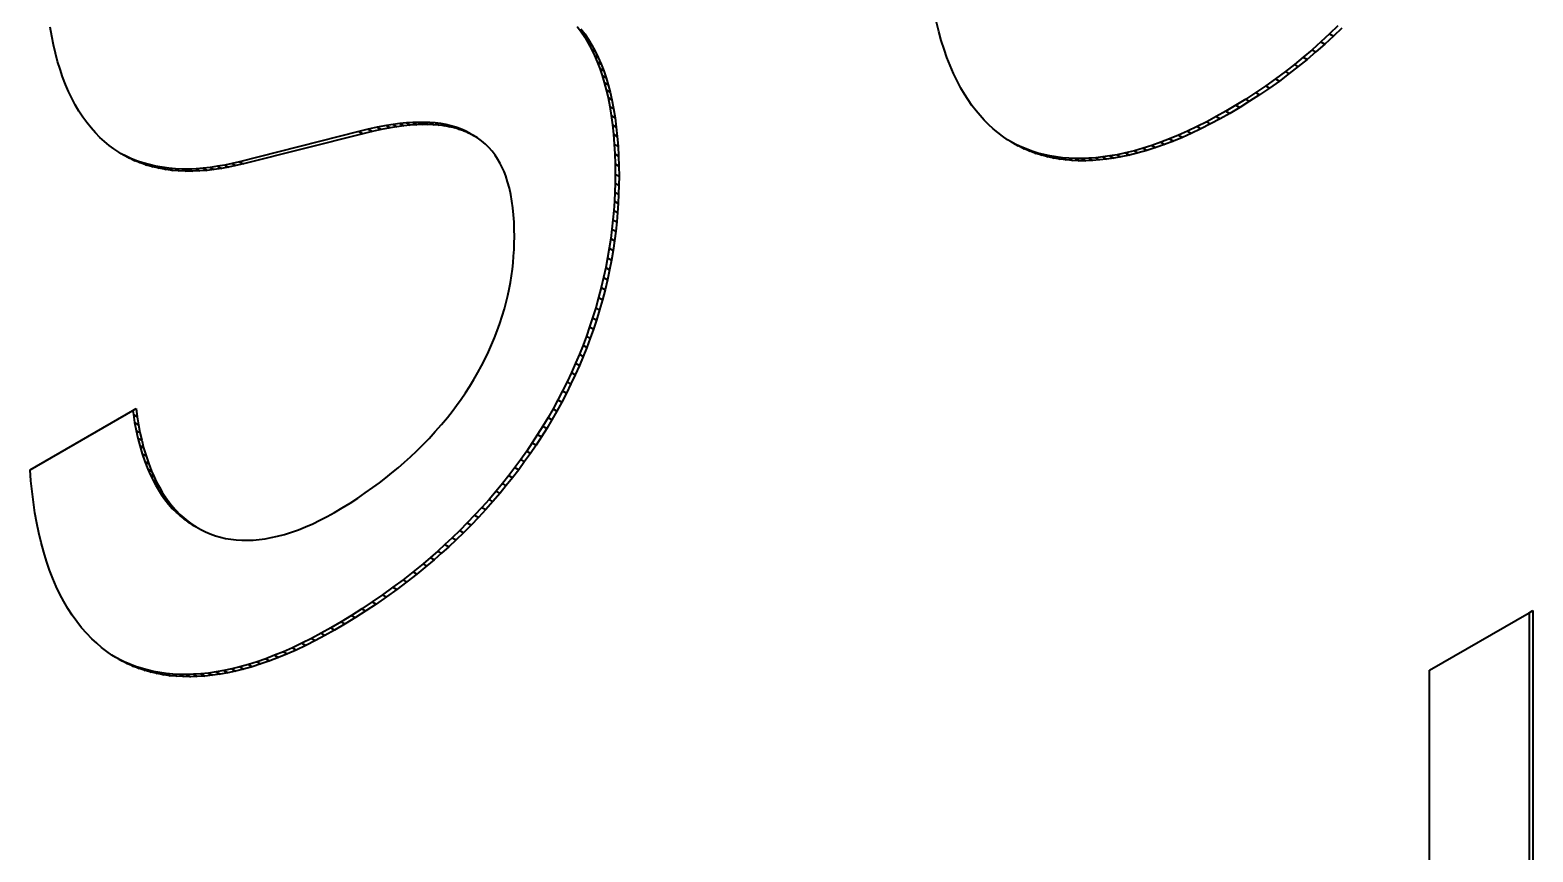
# Model space of a CAD drawing. Header units: millimetres. Extents: x 15 to 292, y 5 to 205.
# Drawn here: x 220.666 to 223.434, y 97.634 to 99.148 of the extents above; entities that cross this region are included whole.
import ezdxf

# ---------------------------------------------------------------- set-up
doc = ezdxf.new("R2010")
doc.units = ezdxf.units.MM
doc.layers.add('Geometries', color=7, linetype='Continuous')

msp = doc.modelspace()

# ---------------------------------------------------------------- linework, layer by layer
at = {"layer": 'Geometries', "linetype": 'Continuous', "lineweight": 40}
for p, q in [((222.3396, 99.1458), (222.3355, 99.1627)), ((220.7062, 99.1371), (220.7035, 99.1536)), ((220.7094, 99.1209), (220.7062, 99.1371)), ((221.6736, 99.1549), (221.6808, 99.1452)), ((221.6807, 99.1508), (221.6879, 99.1411)), ((221.6808, 99.1452), (221.6879, 99.1411)), ((221.6808, 99.1452), (221.6876, 99.1351)), ((221.6876, 99.1351), (221.6947, 99.131)), ((221.6876, 99.1351), (221.694, 99.1244)), ((221.6879, 99.1411), (221.6947, 99.131)), ((221.6947, 99.131), (221.701, 99.1203)), ((222.3442, 99.1293), (222.3396, 99.1458)), ((223.0592, 99.1411), (223.0432, 99.1264)), ((223.0663, 99.137), (223.0502, 99.1223)), ((223.0747, 99.156), (223.0592, 99.1411)), ((223.0592, 99.1411), (223.0663, 99.137)), ((223.0818, 99.1519), (223.0663, 99.137)), ((220.713, 99.1056), (220.7094, 99.1209)), ((220.7169, 99.0906), (220.713, 99.1056)), ((221.694, 99.1244), (221.701, 99.1203)), ((221.694, 99.1244), (221.7, 99.1133)), ((221.7, 99.1133), (221.707, 99.1092)), ((221.7, 99.1133), (221.7055, 99.1017)), ((221.701, 99.1203), (221.707, 99.1092)), ((221.707, 99.1092), (221.7126, 99.0976)), ((222.3492, 99.1132), (222.3442, 99.1293)), ((222.3545, 99.0978), (222.3492, 99.1132)), ((223.027, 99.1121), (223.0107, 99.0983)), ((223.0341, 99.108), (223.0178, 99.0942)), ((223.0432, 99.1264), (223.027, 99.1121)), ((223.027, 99.1121), (223.0341, 99.108)), ((223.0502, 99.1223), (223.0341, 99.108)), ((223.0432, 99.1264), (223.0502, 99.1223)), ((220.7214, 99.0761), (220.7169, 99.0906)), ((220.7262, 99.0619), (220.7214, 99.0761)), ((221.7055, 99.1017), (221.7126, 99.0976)), ((221.7055, 99.1017), (221.7107, 99.0897)), ((221.7107, 99.0897), (221.7154, 99.0773)), ((221.7107, 99.0897), (221.7177, 99.0856)), ((221.7126, 99.0976), (221.7177, 99.0856)), ((221.7154, 99.0773), (221.7225, 99.0733)), ((221.7154, 99.0773), (221.7198, 99.0645)), ((221.7177, 99.0856), (221.7225, 99.0733)), ((222.3603, 99.0829), (222.3545, 99.0978)), ((222.3665, 99.0685), (222.3603, 99.0829)), ((222.9944, 99.085), (222.9779, 99.0721)), ((223.0014, 99.0809), (222.985, 99.068)), ((223.0107, 99.0983), (222.9944, 99.085)), ((222.9944, 99.085), (223.0014, 99.0809)), ((223.0178, 99.0942), (223.0014, 99.0809)), ((223.0107, 99.0983), (223.0178, 99.0942)), ((220.7315, 99.0482), (220.7262, 99.0619)), ((220.737, 99.0352), (220.7315, 99.0482)), ((221.7198, 99.0645), (221.7268, 99.0605)), ((221.7198, 99.0645), (221.7237, 99.0514)), ((221.7225, 99.0733), (221.7268, 99.0605)), ((221.7237, 99.0514), (221.7308, 99.0473)), ((221.7237, 99.0514), (221.7273, 99.0379)), ((221.7268, 99.0605), (221.7308, 99.0473)), ((222.3732, 99.0545), (222.3665, 99.0685)), ((222.3804, 99.0411), (222.3732, 99.0545)), ((222.9598, 99.0585), (222.9416, 99.0455)), ((222.9668, 99.0544), (222.9486, 99.0414)), ((222.9779, 99.0721), (222.9598, 99.0585)), ((222.9598, 99.0585), (222.9668, 99.0544)), ((222.985, 99.068), (222.9668, 99.0544)), ((222.9779, 99.0721), (222.985, 99.068)), ((220.743, 99.0226), (220.737, 99.0352)), ((220.7495, 99.0105), (220.743, 99.0226)), ((221.7273, 99.0379), (221.7344, 99.0338)), ((221.7273, 99.0379), (221.7305, 99.024)), ((221.7305, 99.024), (221.7375, 99.02)), ((221.7305, 99.024), (221.7337, 99.0077)), ((221.7308, 99.0473), (221.7344, 99.0338)), ((221.7344, 99.0338), (221.7375, 99.02)), ((221.7375, 99.02), (221.7408, 99.0036)), ((222.3868, 99.0301), (222.3804, 99.0411)), ((222.3936, 99.0195), (222.3868, 99.0301)), ((222.905, 99.0211), (222.8866, 99.0097)), ((222.9233, 99.033), (222.905, 99.0211)), ((222.905, 99.0211), (222.912, 99.017)), ((222.9303, 99.0289), (222.912, 99.017)), ((222.9416, 99.0455), (222.9233, 99.033)), ((222.9233, 99.033), (222.9303, 99.0289)), ((222.9486, 99.0414), (222.9303, 99.0289)), ((222.9416, 99.0455), (222.9486, 99.0414)), ((220.7563, 98.9989), (220.7495, 99.0105)), ((220.7636, 98.9878), (220.7563, 98.9989)), ((221.7337, 99.0077), (221.7408, 99.0036)), ((221.7337, 99.0077), (221.7364, 98.9909)), ((221.7408, 99.0036), (221.7435, 98.9868)), ((222.4007, 99.0093), (222.3936, 99.0195)), ((222.4082, 98.9996), (222.4007, 99.0093)), ((222.4156, 98.9907), (222.4082, 98.9996)), ((222.8683, 98.9988), (222.8506, 98.9888)), ((222.8753, 98.9947), (222.8576, 98.9848)), ((222.8866, 99.0097), (222.8683, 98.9988)), ((222.8683, 98.9988), (222.8753, 98.9947)), ((222.8937, 99.0056), (222.8753, 98.9947)), ((222.8866, 99.0097), (222.8937, 99.0056)), ((222.912, 99.017), (222.8937, 99.0056)), ((220.7709, 98.9778), (220.7636, 98.9878)), ((220.7785, 98.9682), (220.7709, 98.9778)), ((220.7866, 98.9592), (220.7785, 98.9682)), ((221.2888, 98.9656), (221.2718, 98.9614)), ((221.3057, 98.9692), (221.2888, 98.9656)), ((221.2888, 98.9656), (221.2959, 98.9615)), ((221.3128, 98.9651), (221.2959, 98.9615)), ((221.3224, 98.9723), (221.3057, 98.9692)), ((221.3057, 98.9692), (221.3128, 98.9651)), ((221.3295, 98.9683), (221.3128, 98.9651)), ((221.3348, 98.9743), (221.3224, 98.9723)), ((221.3224, 98.9723), (221.3295, 98.9683)), ((221.3419, 98.9702), (221.3295, 98.9683)), ((221.3471, 98.9759), (221.3348, 98.9743)), ((221.3348, 98.9743), (221.3419, 98.9702)), ((221.3542, 98.9718), (221.3419, 98.9702)), ((221.3593, 98.9771), (221.3471, 98.9759)), ((221.3471, 98.9759), (221.3542, 98.9718)), ((221.3664, 98.973), (221.3542, 98.9718)), ((221.3713, 98.9779), (221.3593, 98.9771)), ((221.3593, 98.9771), (221.3664, 98.973)), ((221.3784, 98.9739), (221.3664, 98.973)), ((221.3818, 98.9783), (221.3713, 98.9779)), ((221.3713, 98.9779), (221.3784, 98.9739)), ((221.3889, 98.9742), (221.3784, 98.9739)), ((221.3818, 98.9783), (221.3889, 98.9742)), ((221.3922, 98.9783), (221.3818, 98.9783)), ((221.3993, 98.9742), (221.3889, 98.9742)), ((221.3922, 98.9783), (221.3993, 98.9742)), ((221.4024, 98.9779), (221.3922, 98.9783)), ((221.4095, 98.9738), (221.3993, 98.9742)), ((221.4125, 98.9771), (221.4024, 98.9779)), ((221.4024, 98.9779), (221.4095, 98.9738)), ((221.4196, 98.973), (221.4095, 98.9738)), ((221.4125, 98.9771), (221.4196, 98.973)), ((221.4224, 98.9759), (221.4125, 98.9771)), ((221.4295, 98.9718), (221.4196, 98.973)), ((221.4224, 98.9759), (221.4295, 98.9718)), ((221.4319, 98.9742), (221.4224, 98.9759)), ((221.4389, 98.9701), (221.4295, 98.9718)), ((221.4411, 98.9721), (221.4319, 98.9742)), ((221.4319, 98.9742), (221.4389, 98.9701)), ((221.4482, 98.968), (221.4389, 98.9701)), ((221.4411, 98.9721), (221.4482, 98.968)), ((221.4502, 98.9694), (221.4411, 98.9721)), ((221.4572, 98.9654), (221.4482, 98.968)), ((221.4502, 98.9694), (221.4572, 98.9654)), ((221.4589, 98.9663), (221.4502, 98.9694)), ((221.466, 98.9622), (221.4572, 98.9654)), ((221.4589, 98.9663), (221.466, 98.9622)), ((221.4674, 98.9626), (221.4589, 98.9663)), ((221.7364, 98.9909), (221.7387, 98.9738)), ((221.7364, 98.9909), (221.7435, 98.9868)), ((221.7387, 98.9738), (221.7458, 98.9697)), ((221.7387, 98.9738), (221.7405, 98.9564)), ((221.7435, 98.9868), (221.7458, 98.9697)), ((221.7458, 98.9697), (221.7476, 98.9523)), ((222.4233, 98.9822), (222.4156, 98.9907)), ((222.4313, 98.9742), (222.4233, 98.9822)), ((222.4396, 98.9665), (222.4313, 98.9742)), ((222.4482, 98.9593), (222.4396, 98.9665)), ((222.8152, 98.9704), (222.7976, 98.9621)), ((222.8223, 98.9664), (222.8046, 98.958)), ((222.8329, 98.9794), (222.8152, 98.9704)), ((222.8152, 98.9704), (222.8223, 98.9664)), ((222.8399, 98.9753), (222.8223, 98.9664)), ((222.8506, 98.9888), (222.8329, 98.9794)), ((222.8329, 98.9794), (222.8399, 98.9753)), ((222.8576, 98.9848), (222.8399, 98.9753)), ((222.8506, 98.9888), (222.8576, 98.9848)), ((220.795, 98.9506), (220.7866, 98.9592)), ((220.8032, 98.943), (220.795, 98.9506)), ((220.8118, 98.9359), (220.8032, 98.943)), ((221.2718, 98.9614), (221.052, 98.9058)), ((221.2789, 98.9574), (221.059, 98.9017)), ((221.2718, 98.9614), (221.2789, 98.9574)), ((221.2959, 98.9615), (221.2789, 98.9574)), ((221.4745, 98.9585), (221.466, 98.9622)), ((221.4674, 98.9626), (221.4745, 98.9585)), ((221.4755, 98.9584), (221.4674, 98.9626)), ((221.4826, 98.9543), (221.4745, 98.9585)), ((221.4755, 98.9584), (221.4826, 98.9543)), ((221.4903, 98.9495), (221.4826, 98.9543)), ((221.4977, 98.9442), (221.4903, 98.9495)), ((221.5047, 98.9383), (221.4977, 98.9442)), ((221.5111, 98.9319), (221.5047, 98.9383)), ((221.7405, 98.9564), (221.7476, 98.9523)), ((221.7405, 98.9564), (221.7419, 98.9384)), ((221.7419, 98.9384), (221.7429, 98.9202)), ((221.7419, 98.9384), (221.749, 98.9344)), ((221.7476, 98.9523), (221.749, 98.9344)), ((222.4571, 98.9526), (222.4482, 98.9593)), ((222.4663, 98.9463), (222.4571, 98.9526)), ((222.4729, 98.9422), (222.4663, 98.9463)), ((222.4789, 98.9389), (222.4729, 98.9422)), ((222.4757, 98.9405), (222.4729, 98.9422)), ((222.4859, 98.9348), (222.4757, 98.9405)), ((222.4789, 98.9389), (222.4859, 98.9348)), ((222.4894, 98.9338), (222.4789, 98.9389)), ((222.7483, 98.9416), (222.732, 98.9358)), ((222.7553, 98.9375), (222.7391, 98.9318)), ((222.7646, 98.9479), (222.7483, 98.9416)), ((222.7483, 98.9416), (222.7553, 98.9375)), ((222.7717, 98.9438), (222.7553, 98.9375)), ((222.7811, 98.9547), (222.7646, 98.9479)), ((222.7646, 98.9479), (222.7717, 98.9438)), ((222.7882, 98.9506), (222.7717, 98.9438)), ((222.7976, 98.9621), (222.7811, 98.9547)), ((222.7811, 98.9547), (222.7882, 98.9506)), ((222.8046, 98.958), (222.7882, 98.9506)), ((222.7976, 98.9621), (222.8046, 98.958)), ((220.8207, 98.9293), (220.8118, 98.9359)), ((220.8298, 98.9231), (220.8207, 98.9293)), ((220.8342, 98.9205), (220.8298, 98.9231)), ((220.842, 98.9164), (220.8342, 98.9205)), ((220.8393, 98.9175), (220.8342, 98.9205)), ((220.8491, 98.9123), (220.8393, 98.9175)), ((220.842, 98.9164), (220.8491, 98.9123)), ((220.852, 98.9117), (220.842, 98.9164)), ((220.8591, 98.9077), (220.8491, 98.9123)), ((220.852, 98.9117), (220.8591, 98.9077)), ((220.8623, 98.9076), (220.852, 98.9117)), ((221.5171, 98.9251), (221.5111, 98.9319)), ((221.5228, 98.9177), (221.5171, 98.9251)), ((221.5279, 98.9097), (221.5228, 98.9177)), ((221.5319, 98.9027), (221.5279, 98.9097)), ((221.7429, 98.9202), (221.7435, 98.9017)), ((221.7429, 98.9202), (221.75, 98.9161)), ((221.749, 98.9344), (221.75, 98.9161)), ((221.75, 98.9161), (221.7506, 98.8976)), ((222.4965, 98.9297), (222.4859, 98.9348)), ((222.4894, 98.9338), (222.4965, 98.9297)), ((222.5002, 98.9292), (222.4894, 98.9338)), ((222.5072, 98.9252), (222.4965, 98.9297)), ((222.5112, 98.9252), (222.5002, 98.9292)), ((222.5002, 98.9292), (222.5072, 98.9252)), ((222.5183, 98.9211), (222.5072, 98.9252)), ((222.522, 98.9218), (222.5112, 98.9252)), ((222.5112, 98.9252), (222.5183, 98.9211)), ((222.5291, 98.9177), (222.5183, 98.9211)), ((222.522, 98.9218), (222.5291, 98.9177)), ((222.533, 98.9189), (222.522, 98.9218)), ((222.5401, 98.9149), (222.5291, 98.9177)), ((222.533, 98.9189), (222.5401, 98.9149)), ((222.5442, 98.9165), (222.533, 98.9189)), ((222.5513, 98.9125), (222.5401, 98.9149)), ((222.5442, 98.9165), (222.5513, 98.9125)), ((222.5556, 98.9146), (222.5442, 98.9165)), ((222.5627, 98.9105), (222.5513, 98.9125)), ((222.5556, 98.9146), (222.5627, 98.9105)), ((222.5672, 98.9132), (222.5556, 98.9146)), ((222.5743, 98.9091), (222.5627, 98.9105)), ((222.5791, 98.9122), (222.5672, 98.9132)), ((222.5672, 98.9132), (222.5743, 98.9091)), ((222.5861, 98.9081), (222.5743, 98.9091)), ((222.5791, 98.9122), (222.5861, 98.9081)), ((222.591, 98.9117), (222.5791, 98.9122)), ((222.591, 98.9117), (222.5981, 98.9076)), ((222.6032, 98.9117), (222.591, 98.9117)), ((222.6158, 98.9122), (222.6032, 98.9117)), ((222.6032, 98.9117), (222.6103, 98.9076)), ((222.6286, 98.9131), (222.6158, 98.9122)), ((222.6158, 98.9122), (222.6229, 98.9081)), ((222.6357, 98.909), (222.6229, 98.9081)), ((222.6416, 98.9145), (222.6286, 98.9131)), ((222.6286, 98.9131), (222.6357, 98.909)), ((222.6487, 98.9104), (222.6357, 98.909)), ((222.6547, 98.9164), (222.6416, 98.9145)), ((222.6416, 98.9145), (222.6487, 98.9104)), ((222.6618, 98.9123), (222.6487, 98.9104)), ((222.6679, 98.9187), (222.6547, 98.9164)), ((222.6547, 98.9164), (222.6618, 98.9123)), ((222.675, 98.9147), (222.6618, 98.9123)), ((222.6837, 98.9221), (222.6679, 98.9187)), ((222.6679, 98.9187), (222.675, 98.9147)), ((222.6908, 98.918), (222.675, 98.9147)), ((222.6997, 98.9261), (222.6837, 98.9221)), ((222.6837, 98.9221), (222.6908, 98.918)), ((222.7068, 98.922), (222.6908, 98.918)), ((222.7158, 98.9307), (222.6997, 98.9261)), ((222.6997, 98.9261), (222.7068, 98.922)), ((222.7229, 98.9266), (222.7068, 98.922)), ((222.732, 98.9358), (222.7158, 98.9307)), ((222.7158, 98.9307), (222.7229, 98.9266)), ((222.7391, 98.9318), (222.7229, 98.9266)), ((222.732, 98.9358), (222.7391, 98.9318)), ((220.8694, 98.9035), (220.8591, 98.9077)), ((220.8623, 98.9076), (220.8694, 98.9035)), ((220.8736, 98.9037), (220.8623, 98.9076)), ((220.8807, 98.8996), (220.8694, 98.9035)), ((220.8853, 98.9004), (220.8736, 98.9037)), ((220.8736, 98.9037), (220.8807, 98.8996)), ((220.8923, 98.8963), (220.8807, 98.8996)), ((220.8971, 98.8977), (220.8853, 98.9004)), ((220.8853, 98.9004), (220.8923, 98.8963)), ((220.9042, 98.8936), (220.8923, 98.8963)), ((220.9093, 98.8955), (220.8971, 98.8977)), ((220.8971, 98.8977), (220.9042, 98.8936)), ((220.9163, 98.8914), (220.9042, 98.8936)), ((220.9216, 98.8939), (220.9093, 98.8955)), ((220.9093, 98.8955), (220.9163, 98.8914)), ((220.9287, 98.8898), (220.9163, 98.8914)), ((220.9216, 98.8939), (220.9287, 98.8898)), ((220.9339, 98.8928), (220.9216, 98.8939)), ((220.941, 98.8888), (220.9287, 98.8898)), ((220.9339, 98.8928), (220.941, 98.8888)), ((220.9464, 98.8923), (220.9339, 98.8928)), ((220.9535, 98.8883), (220.941, 98.8888)), ((220.9464, 98.8923), (220.9535, 98.8883)), ((220.9591, 98.8923), (220.9464, 98.8923)), ((220.9662, 98.8883), (220.9535, 98.8883)), ((220.972, 98.8929), (220.9591, 98.8923)), ((220.9591, 98.8923), (220.9662, 98.8883)), ((220.9791, 98.8888), (220.9662, 98.8883)), ((220.985, 98.8939), (220.972, 98.8929)), ((220.972, 98.8929), (220.9791, 98.8888)), ((220.9921, 98.8898), (220.9791, 98.8888)), ((220.9981, 98.8953), (220.985, 98.8939)), ((220.985, 98.8939), (220.9921, 98.8898)), ((221.0052, 98.8913), (220.9921, 98.8898)), ((221.0114, 98.8973), (220.9981, 98.8953)), ((220.9981, 98.8953), (221.0052, 98.8913)), ((221.0185, 98.8932), (221.0052, 98.8913)), ((221.0248, 98.8997), (221.0114, 98.8973)), ((221.0114, 98.8973), (221.0185, 98.8932)), ((221.0319, 98.8956), (221.0185, 98.8932)), ((221.0383, 98.9026), (221.0248, 98.8997)), ((221.0248, 98.8997), (221.0319, 98.8956)), ((221.0454, 98.8985), (221.0319, 98.8956)), ((221.052, 98.9058), (221.0383, 98.9026)), ((221.0383, 98.9026), (221.0454, 98.8985)), ((221.059, 98.9017), (221.0454, 98.8985)), ((221.052, 98.9058), (221.059, 98.9017)), ((221.5356, 98.8953), (221.5319, 98.9027)), ((221.539, 98.8876), (221.5356, 98.8953)), ((221.5421, 98.8796), (221.539, 98.8876)), ((221.7435, 98.9017), (221.7506, 98.8976)), ((221.7435, 98.9017), (221.7437, 98.883)), ((221.7437, 98.883), (221.7435, 98.8665)), ((221.7437, 98.883), (221.7508, 98.8789)), ((221.7506, 98.8976), (221.7508, 98.8789)), ((222.5981, 98.9076), (222.5861, 98.9081)), ((222.6103, 98.9076), (222.5981, 98.9076)), ((222.6229, 98.9081), (222.6103, 98.9076)), ((221.5457, 98.8686), (221.5421, 98.8796)), ((221.5488, 98.8573), (221.5457, 98.8686)), ((221.5514, 98.8455), (221.5488, 98.8573)), ((221.7435, 98.8665), (221.7431, 98.8499)), ((221.7435, 98.8665), (221.7506, 98.8625)), ((221.7506, 98.8625), (221.7501, 98.8458)), ((221.7508, 98.8789), (221.7506, 98.8625)), ((221.5535, 98.8332), (221.5514, 98.8455)), ((221.5552, 98.8207), (221.5535, 98.8332)), ((221.7422, 98.8331), (221.7411, 98.8161)), ((221.7431, 98.8499), (221.7422, 98.8331)), ((221.7422, 98.8331), (221.7493, 98.829)), ((221.7431, 98.8499), (221.7501, 98.8458)), ((221.7493, 98.829), (221.7482, 98.812)), ((221.7501, 98.8458), (221.7493, 98.829)), ((221.5565, 98.8078), (221.5552, 98.8207)), ((221.5574, 98.7946), (221.5565, 98.8078)), ((221.7396, 98.799), (221.7377, 98.7817)), ((221.7411, 98.8161), (221.7396, 98.799)), ((221.7396, 98.799), (221.7467, 98.7949)), ((221.7411, 98.8161), (221.7482, 98.812)), ((221.7482, 98.812), (221.7467, 98.7949)), ((221.5579, 98.7813), (221.5574, 98.7946)), ((221.5581, 98.7677), (221.5579, 98.7813)), ((221.7377, 98.7817), (221.7355, 98.7642)), ((221.7377, 98.7817), (221.7448, 98.7776)), ((221.7448, 98.7776), (221.7425, 98.7601)), ((221.7467, 98.7949), (221.7448, 98.7776)), ((221.5567, 98.7316), (221.5575, 98.7438)), ((221.5575, 98.7438), (221.5579, 98.7558)), ((221.5579, 98.7558), (221.5581, 98.7677)), ((221.7328, 98.7466), (221.7298, 98.7288)), ((221.7355, 98.7642), (221.7328, 98.7466)), ((221.7328, 98.7466), (221.7399, 98.7425)), ((221.7355, 98.7642), (221.7425, 98.7601)), ((221.7425, 98.7601), (221.7399, 98.7425)), ((221.5544, 98.7078), (221.5557, 98.7197)), ((221.5557, 98.7197), (221.5567, 98.7316)), ((221.7298, 98.7288), (221.7264, 98.7109)), ((221.7298, 98.7288), (221.7369, 98.7247)), ((221.7369, 98.7247), (221.7334, 98.7069)), ((221.7399, 98.7425), (221.7369, 98.7247)), ((221.5508, 98.6834), (221.5527, 98.6956)), ((221.5527, 98.6956), (221.5544, 98.7078)), ((221.7224, 98.6926), (221.718, 98.674)), ((221.7264, 98.7109), (221.7224, 98.6926)), ((221.7224, 98.6926), (221.7295, 98.6885)), ((221.7295, 98.6885), (221.7251, 98.67)), ((221.7264, 98.7109), (221.7334, 98.7069)), ((221.7334, 98.7069), (221.7295, 98.6885)), ((221.5459, 98.6591), (221.5485, 98.6713)), ((221.5485, 98.6713), (221.5508, 98.6834)), ((221.718, 98.674), (221.7132, 98.6554)), ((221.718, 98.674), (221.7251, 98.67)), ((221.7251, 98.67), (221.7203, 98.6514)), ((221.5357, 98.6212), (221.5397, 98.6346)), ((221.5397, 98.6346), (221.543, 98.6469)), ((221.543, 98.6469), (221.5459, 98.6591)), ((221.7079, 98.6368), (221.7022, 98.6181)), ((221.7132, 98.6554), (221.7079, 98.6368)), ((221.7079, 98.6368), (221.715, 98.6327)), ((221.715, 98.6327), (221.7092, 98.614)), ((221.7132, 98.6554), (221.7203, 98.6514)), ((221.7203, 98.6514), (221.715, 98.6327)), ((221.5266, 98.5944), (221.5314, 98.6078)), ((221.5314, 98.6078), (221.5357, 98.6212)), ((221.7022, 98.6181), (221.6966, 98.6014)), ((221.7022, 98.6181), (221.7092, 98.614)), ((221.7092, 98.614), (221.7037, 98.5973)), ((221.516, 98.5682), (221.5214, 98.5811)), ((221.5214, 98.5811), (221.5266, 98.5944)), ((221.6907, 98.5846), (221.6845, 98.5679)), ((221.6966, 98.6014), (221.6907, 98.5846)), ((221.6907, 98.5846), (221.6978, 98.5805)), ((221.6978, 98.5805), (221.6915, 98.5638)), ((221.6966, 98.6014), (221.7037, 98.5973)), ((221.7037, 98.5973), (221.6978, 98.5805)), ((221.5041, 98.5426), (221.5103, 98.5554)), ((221.5103, 98.5554), (221.516, 98.5682)), ((221.6778, 98.5512), (221.6708, 98.5345)), ((221.6845, 98.5679), (221.6778, 98.5512)), ((221.6778, 98.5512), (221.6849, 98.5471)), ((221.6845, 98.5679), (221.6915, 98.5638)), ((221.6915, 98.5638), (221.6849, 98.5471)), ((221.4907, 98.5173), (221.4977, 98.53)), ((221.4977, 98.53), (221.5041, 98.5426)), ((221.6708, 98.5345), (221.6632, 98.5175)), ((221.6779, 98.5304), (221.6703, 98.5134)), ((221.6708, 98.5345), (221.6779, 98.5304)), ((221.6849, 98.5471), (221.6779, 98.5304)), ((221.4758, 98.4923), (221.4834, 98.5047)), ((221.4834, 98.5047), (221.4907, 98.5173)), ((221.6552, 98.5005), (221.6469, 98.4836)), ((221.6623, 98.4964), (221.654, 98.4796)), ((221.6632, 98.5175), (221.6552, 98.5005)), ((221.6552, 98.5005), (221.6623, 98.4964)), ((221.6703, 98.5134), (221.6623, 98.4964)), ((221.6632, 98.5175), (221.6703, 98.5134)), ((221.4517, 98.457), (221.4599, 98.4684)), ((221.4599, 98.4684), (221.4679, 98.4801)), ((221.4679, 98.4801), (221.4758, 98.4923)), ((221.6382, 98.4669), (221.6292, 98.4504)), ((221.6469, 98.4836), (221.6382, 98.4669)), ((221.6382, 98.4669), (221.6453, 98.4628)), ((221.654, 98.4796), (221.6453, 98.4628)), ((221.6469, 98.4836), (221.654, 98.4796)), ((220.6662, 98.3383), (220.8554, 98.4475)), ((220.8554, 98.4475), (220.8614, 98.451)), ((220.8554, 98.4475), (220.8564, 98.4401)), ((220.8564, 98.4401), (220.8588, 98.4253)), ((220.8564, 98.4401), (220.8635, 98.436)), ((220.8614, 98.451), (220.8635, 98.436)), ((221.4347, 98.4349), (221.4433, 98.4458)), ((221.4433, 98.4458), (221.4517, 98.457)), ((221.6292, 98.4504), (221.6201, 98.4345)), ((221.6362, 98.4463), (221.6271, 98.4304)), ((221.6292, 98.4504), (221.6362, 98.4463)), ((221.6453, 98.4628), (221.6362, 98.4463)), ((220.8588, 98.4253), (220.8659, 98.4213)), ((220.8588, 98.4253), (220.8616, 98.4109)), ((220.8616, 98.4109), (220.8686, 98.4068)), ((220.8616, 98.4109), (220.8647, 98.3967)), ((220.8635, 98.436), (220.8659, 98.4213)), ((220.8659, 98.4213), (220.8686, 98.4068)), ((221.4125, 98.4087), (221.4237, 98.4216)), ((221.4237, 98.4216), (221.4347, 98.4349)), ((221.6106, 98.4187), (221.6009, 98.4032)), ((221.6177, 98.4146), (221.608, 98.3991)), ((221.6201, 98.4345), (221.6106, 98.4187)), ((221.6106, 98.4187), (221.6177, 98.4146)), ((221.6271, 98.4304), (221.6177, 98.4146)), ((221.6201, 98.4345), (221.6271, 98.4304)), ((220.8647, 98.3967), (220.8718, 98.3927)), ((220.8647, 98.3967), (220.8683, 98.3829)), ((220.8686, 98.4068), (220.8718, 98.3927)), ((220.8718, 98.3927), (220.8754, 98.3789)), ((221.3782, 98.3731), (221.3894, 98.3841)), ((221.3894, 98.3841), (221.401, 98.3962)), ((221.401, 98.3962), (221.4125, 98.4087)), ((221.5909, 98.3878), (221.5807, 98.3727)), ((221.598, 98.3837), (221.5878, 98.3686)), ((221.6009, 98.4032), (221.5909, 98.3878)), ((221.5909, 98.3878), (221.598, 98.3837)), ((221.608, 98.3991), (221.598, 98.3837)), ((221.6009, 98.4032), (221.608, 98.3991)), ((220.8683, 98.3829), (220.8754, 98.3789)), ((220.8683, 98.3829), (220.8727, 98.368)), ((220.8727, 98.368), (220.8798, 98.364)), ((220.8727, 98.368), (220.8776, 98.3536)), ((220.8754, 98.3789), (220.8798, 98.364)), ((220.8798, 98.364), (220.8847, 98.3495)), ((221.3556, 98.3522), (221.367, 98.3625)), ((221.367, 98.3625), (221.3782, 98.3731)), ((221.5699, 98.3575), (221.5589, 98.3425)), ((221.5807, 98.3727), (221.5699, 98.3575)), ((221.5699, 98.3575), (221.577, 98.3534)), ((221.5878, 98.3686), (221.577, 98.3534)), ((221.5807, 98.3727), (221.5878, 98.3686)), ((220.6678, 98.3181), (220.6662, 98.3383)), ((220.8776, 98.3536), (220.8847, 98.3495)), ((220.8776, 98.3536), (220.883, 98.3397)), ((220.883, 98.3397), (220.8901, 98.3356)), ((220.883, 98.3397), (220.8875, 98.3296)), ((220.8847, 98.3495), (220.8901, 98.3356)), ((220.8875, 98.3296), (220.8945, 98.3255)), ((220.8875, 98.3296), (220.8922, 98.3198)), ((220.8901, 98.3356), (220.8945, 98.3255)), ((221.3211, 98.3233), (221.3326, 98.3326)), ((221.3326, 98.3326), (221.3442, 98.3422)), ((221.3442, 98.3422), (221.3556, 98.3522)), ((221.5589, 98.3425), (221.5476, 98.3277)), ((221.566, 98.3384), (221.5547, 98.3236)), ((221.5589, 98.3425), (221.566, 98.3384)), ((221.577, 98.3534), (221.566, 98.3384)), ((220.6698, 98.2981), (220.6678, 98.3181)), ((220.8922, 98.3198), (220.8992, 98.3157)), ((220.8922, 98.3198), (220.8972, 98.3104)), ((220.8945, 98.3255), (220.8992, 98.3157)), ((220.8972, 98.3104), (220.9043, 98.3063)), ((220.8972, 98.3104), (220.9025, 98.3013)), ((220.8992, 98.3157), (220.9043, 98.3063)), ((220.9025, 98.3013), (220.9096, 98.2972)), ((220.9025, 98.3013), (220.9084, 98.2921)), ((220.9043, 98.3063), (220.9096, 98.2972)), ((221.2836, 98.2957), (221.2977, 98.3057)), ((221.2977, 98.3057), (221.3094, 98.3144)), ((221.3094, 98.3144), (221.3211, 98.3233)), ((221.5362, 98.3133), (221.5245, 98.2991)), ((221.5432, 98.3092), (221.5316, 98.295)), ((221.5476, 98.3277), (221.5362, 98.3133)), ((221.5362, 98.3133), (221.5432, 98.3092)), ((221.5547, 98.3236), (221.5432, 98.3092)), ((221.5476, 98.3277), (221.5547, 98.3236)), ((220.6723, 98.2785), (220.6698, 98.2981)), ((220.6752, 98.2592), (220.6723, 98.2785)), ((220.9084, 98.2921), (220.9147, 98.2834)), ((220.9084, 98.2921), (220.9155, 98.288)), ((220.9096, 98.2972), (220.9155, 98.288)), ((220.9147, 98.2834), (220.9218, 98.2793)), ((220.9147, 98.2834), (220.9213, 98.2751)), ((220.9155, 98.288), (220.9218, 98.2793)), ((220.9213, 98.2751), (220.9284, 98.271)), ((220.9213, 98.2751), (220.9282, 98.2672)), ((220.9218, 98.2793), (220.9284, 98.271)), ((221.2412, 98.2683), (221.2554, 98.277)), ((221.2554, 98.277), (221.2695, 98.2862)), ((221.2695, 98.2862), (221.2836, 98.2957)), ((221.5115, 98.2839), (221.4982, 98.269)), ((221.5185, 98.2798), (221.5053, 98.265)), ((221.5245, 98.2991), (221.5115, 98.2839)), ((221.5115, 98.2839), (221.5185, 98.2798)), ((221.5316, 98.295), (221.5185, 98.2798)), ((221.5245, 98.2991), (221.5316, 98.295)), ((220.6786, 98.2403), (220.6752, 98.2592)), ((220.9282, 98.2672), (220.9353, 98.2631)), ((220.9282, 98.2672), (220.935, 98.2603)), ((220.9284, 98.271), (220.9353, 98.2631)), ((220.935, 98.2603), (220.9421, 98.2562)), ((220.935, 98.2603), (220.9421, 98.2539)), ((220.9353, 98.2631), (220.9421, 98.2562)), ((220.9421, 98.2562), (220.9491, 98.2498)), ((220.9421, 98.2539), (220.9494, 98.2478)), ((220.9421, 98.2539), (220.9491, 98.2498)), ((220.9491, 98.2498), (220.9565, 98.2437)), ((220.9494, 98.2478), (220.957, 98.2422)), ((220.9494, 98.2478), (220.9565, 98.2437)), ((221.1867, 98.239), (221.2001, 98.2454)), ((221.2001, 98.2454), (221.2136, 98.2524)), ((221.2136, 98.2524), (221.227, 98.2599)), ((221.227, 98.2599), (221.2412, 98.2683)), ((221.4848, 98.2545), (221.4712, 98.2404)), ((221.4919, 98.2504), (221.4783, 98.2363)), ((221.4982, 98.269), (221.4848, 98.2545)), ((221.4848, 98.2545), (221.4919, 98.2504)), ((221.5053, 98.265), (221.4919, 98.2504)), ((221.4982, 98.269), (221.5053, 98.265)), ((220.6824, 98.222), (220.6786, 98.2403)), ((220.6866, 98.2042), (220.6824, 98.222)), ((220.9565, 98.2437), (220.9641, 98.2381)), ((220.957, 98.2422), (220.9649, 98.2371)), ((220.957, 98.2422), (220.9641, 98.2381)), ((220.9641, 98.2381), (220.972, 98.233)), ((220.9649, 98.2371), (220.972, 98.233)), ((220.972, 98.233), (220.9804, 98.2282)), ((220.9804, 98.2282), (220.9891, 98.2239)), ((220.9891, 98.2239), (220.9981, 98.2202)), ((220.9981, 98.2202), (221.0074, 98.2169)), ((221.1218, 98.2159), (221.1345, 98.2193)), ((221.1345, 98.2193), (221.1474, 98.2233)), ((221.1474, 98.2233), (221.1603, 98.2279)), ((221.1603, 98.2279), (221.1733, 98.2331)), ((221.1733, 98.2331), (221.1867, 98.239)), ((221.4575, 98.2266), (221.4436, 98.2132)), ((221.4645, 98.2225), (221.4507, 98.2091)), ((221.4712, 98.2404), (221.4575, 98.2266)), ((221.4575, 98.2266), (221.4645, 98.2225)), ((221.4783, 98.2363), (221.4645, 98.2225)), ((221.4712, 98.2404), (221.4783, 98.2363)), ((220.6914, 98.1868), (220.6866, 98.2042)), ((221.0074, 98.2169), (221.0169, 98.2142)), ((221.0169, 98.2142), (221.0263, 98.212)), ((221.0263, 98.212), (221.036, 98.2104)), ((221.036, 98.2104), (221.0459, 98.2093)), ((221.0459, 98.2093), (221.0561, 98.2087)), ((221.0561, 98.2087), (221.0663, 98.2086)), ((221.0663, 98.2086), (221.0771, 98.209)), ((221.0771, 98.209), (221.0881, 98.2099)), ((221.0881, 98.2099), (221.0992, 98.2114)), ((221.0992, 98.2114), (221.1104, 98.2134)), ((221.1104, 98.2134), (221.1218, 98.2159)), ((221.4303, 98.2007), (221.4169, 98.1886)), ((221.4374, 98.1966), (221.424, 98.1845)), ((221.4436, 98.2132), (221.4303, 98.2007)), ((221.4303, 98.2007), (221.4374, 98.1966)), ((221.4507, 98.2091), (221.4374, 98.1966)), ((221.4436, 98.2132), (221.4507, 98.2091)), ((220.6966, 98.1698), (220.6914, 98.1868)), ((220.7023, 98.1533), (220.6966, 98.1698)), ((221.3898, 98.1653), (221.3715, 98.1503)), ((221.4034, 98.1768), (221.3898, 98.1653)), ((221.3898, 98.1653), (221.3969, 98.1612)), ((221.4105, 98.1727), (221.3969, 98.1612)), ((221.4169, 98.1886), (221.4034, 98.1768)), ((221.4034, 98.1768), (221.4105, 98.1727)), ((221.424, 98.1845), (221.4105, 98.1727)), ((221.4169, 98.1886), (221.424, 98.1845)), ((220.7081, 98.1382), (220.7023, 98.1533)), ((220.7144, 98.1236), (220.7081, 98.1382)), ((221.353, 98.1359), (221.3345, 98.1219)), ((221.3715, 98.1503), (221.353, 98.1359)), ((221.353, 98.1359), (221.3601, 98.1318)), ((221.3786, 98.1462), (221.3601, 98.1318)), ((221.3715, 98.1503), (221.3786, 98.1462)), ((221.3969, 98.1612), (221.3786, 98.1462)), ((220.7212, 98.1095), (220.7144, 98.1236)), ((220.7284, 98.0958), (220.7212, 98.1095)), ((221.3155, 98.1082), (221.2965, 98.0951)), ((221.3345, 98.1219), (221.3155, 98.1082)), ((221.3155, 98.1082), (221.3226, 98.1042)), ((221.3416, 98.1179), (221.3226, 98.1042)), ((221.3345, 98.1219), (221.3416, 98.1179)), ((221.3601, 98.1318), (221.3416, 98.1179)), ((220.736, 98.0827), (220.7284, 98.0958)), ((220.744, 98.0704), (220.736, 98.0827)), ((221.2774, 98.0824), (221.2582, 98.0702)), ((221.2965, 98.0951), (221.2774, 98.0824)), ((221.2774, 98.0824), (221.2844, 98.0783)), ((221.3035, 98.091), (221.2844, 98.0783)), ((221.2965, 98.0951), (221.3035, 98.091)), ((221.3226, 98.1042), (221.3035, 98.091)), ((223.4266, 98.075), (223.4337, 98.0791)), ((223.4337, 98.0791), (223.4337, 96.7297)), ((220.7524, 98.0587), (220.744, 98.0704)), ((220.7612, 98.0475), (220.7524, 98.0587)), ((221.2391, 98.0584), (221.2199, 98.0472)), ((221.2462, 98.0543), (221.227, 98.0431)), ((221.2582, 98.0702), (221.2391, 98.0584)), ((221.2391, 98.0584), (221.2462, 98.0543)), ((221.2653, 98.0661), (221.2462, 98.0543)), ((221.2582, 98.0702), (221.2653, 98.0661)), ((221.2844, 98.0783), (221.2653, 98.0661)), ((223.2434, 97.9692), (223.4266, 98.075)), ((223.4266, 98.075), (223.4266, 96.7338)), ((220.7705, 98.0369), (220.7612, 98.0475)), ((220.7802, 98.0269), (220.7705, 98.0369)), ((220.7889, 98.0187), (220.7802, 98.0269)), ((221.1845, 98.0277), (221.1669, 98.0188)), ((221.1916, 98.0237), (221.1739, 98.0147)), ((221.2022, 98.0372), (221.1845, 98.0277)), ((221.1845, 98.0277), (221.1916, 98.0237)), ((221.2093, 98.0331), (221.1916, 98.0237)), ((221.2199, 98.0472), (221.2022, 98.0372)), ((221.2022, 98.0372), (221.2093, 98.0331)), ((221.227, 98.0431), (221.2093, 98.0331)), ((221.2199, 98.0472), (221.227, 98.0431)), ((220.798, 98.011), (220.7889, 98.0187)), ((220.8074, 98.0038), (220.798, 98.011)), ((220.8171, 97.9971), (220.8074, 98.0038)), ((220.8244, 97.9926), (220.8171, 97.9971)), ((221.1166, 97.9966), (221.1004, 97.9904)), ((221.1329, 98.0033), (221.1166, 97.9966)), ((221.1166, 97.9966), (221.1237, 97.9925)), ((221.14, 97.9992), (221.1237, 97.9925)), ((221.1492, 98.0105), (221.1329, 98.0033)), ((221.1329, 98.0033), (221.14, 97.9992)), ((221.1563, 98.0064), (221.14, 97.9992)), ((221.1669, 98.0188), (221.1492, 98.0105)), ((221.1492, 98.0105), (221.1563, 98.0064)), ((221.1739, 98.0147), (221.1563, 98.0064)), ((221.1669, 98.0188), (221.1739, 98.0147)), ((220.8266, 97.9912), (220.8244, 97.9926)), ((220.8294, 97.9898), (220.8244, 97.9926)), ((220.8364, 97.9857), (220.8266, 97.9912)), ((220.8294, 97.9898), (220.8364, 97.9857)), ((220.8394, 97.9848), (220.8294, 97.9898)), ((220.8465, 97.9807), (220.8364, 97.9857)), ((220.8394, 97.9848), (220.8465, 97.9807)), ((220.8497, 97.9803), (220.8394, 97.9848)), ((220.8568, 97.9762), (220.8465, 97.9807)), ((220.8497, 97.9803), (220.8568, 97.9762)), ((220.8603, 97.9763), (220.8497, 97.9803)), ((220.8673, 97.9722), (220.8568, 97.9762)), ((220.8711, 97.9727), (220.8603, 97.9763)), ((220.8603, 97.9763), (220.8673, 97.9722)), ((220.8781, 97.9686), (220.8673, 97.9722)), ((220.8711, 97.9727), (220.8781, 97.9686)), ((220.8821, 97.9696), (220.8711, 97.9727)), ((220.8892, 97.9655), (220.8781, 97.9686)), ((220.8821, 97.9696), (220.8892, 97.9655)), ((220.8933, 97.967), (220.8821, 97.9696)), ((221.0233, 97.9685), (221.009, 97.966)), ((221.0377, 97.9716), (221.0233, 97.9685)), ((221.0233, 97.9685), (221.0304, 97.9645)), ((221.0523, 97.9752), (221.0377, 97.9716)), ((221.0377, 97.9716), (221.0448, 97.9675)), ((221.0593, 97.9711), (221.0448, 97.9675)), ((221.0682, 97.9797), (221.0523, 97.9752)), ((221.0523, 97.9752), (221.0593, 97.9711)), ((221.0753, 97.9756), (221.0593, 97.9711)), ((221.0842, 97.9847), (221.0682, 97.9797)), ((221.0682, 97.9797), (221.0753, 97.9756)), ((221.0913, 97.9807), (221.0753, 97.9756)), ((221.1004, 97.9904), (221.0842, 97.9847)), ((221.0842, 97.9847), (221.0913, 97.9807)), ((221.1075, 97.9863), (221.0913, 97.9807)), ((221.1004, 97.9904), (221.1075, 97.9863)), ((221.1237, 97.9925), (221.1075, 97.9863)), ((223.2434, 96.6199), (223.2434, 97.9692)), ((220.9004, 97.9629), (220.8892, 97.9655)), ((220.8933, 97.967), (220.9004, 97.9629)), ((220.9051, 97.9649), (220.8933, 97.967)), ((220.9122, 97.9608), (220.9004, 97.9629)), ((220.9171, 97.9632), (220.9051, 97.9649)), ((220.9051, 97.9649), (220.9122, 97.9608)), ((220.9242, 97.9591), (220.9122, 97.9608)), ((220.9294, 97.962), (220.9171, 97.9632)), ((220.9171, 97.9632), (220.9242, 97.9591)), ((220.9364, 97.958), (220.9242, 97.9591)), ((220.9294, 97.962), (220.9364, 97.958)), ((220.9418, 97.9614), (220.9294, 97.962)), ((220.9488, 97.9573), (220.9364, 97.958)), ((220.9418, 97.9614), (220.9488, 97.9573)), ((220.9544, 97.9612), (220.9418, 97.9614)), ((220.9614, 97.9572), (220.9488, 97.9573)), ((220.9671, 97.9616), (220.9544, 97.9612)), ((220.9544, 97.9612), (220.9614, 97.9572)), ((220.9742, 97.9575), (220.9614, 97.9572)), ((220.9809, 97.9625), (220.9671, 97.9616)), ((220.9671, 97.9616), (220.9742, 97.9575)), ((220.988, 97.9584), (220.9742, 97.9575)), ((220.9949, 97.964), (220.9809, 97.9625)), ((220.9809, 97.9625), (220.988, 97.9584)), ((221.002, 97.9599), (220.988, 97.9584)), ((221.009, 97.966), (220.9949, 97.964)), ((220.9949, 97.964), (221.002, 97.9599)), ((221.0161, 97.9619), (221.002, 97.9599)), ((221.009, 97.966), (221.0161, 97.9619)), ((221.0304, 97.9645), (221.0161, 97.9619)), ((221.0448, 97.9675), (221.0304, 97.9645))]:
    msp.add_line(p, q, dxfattribs=at)

doc.saveas('drawing.dxf')
